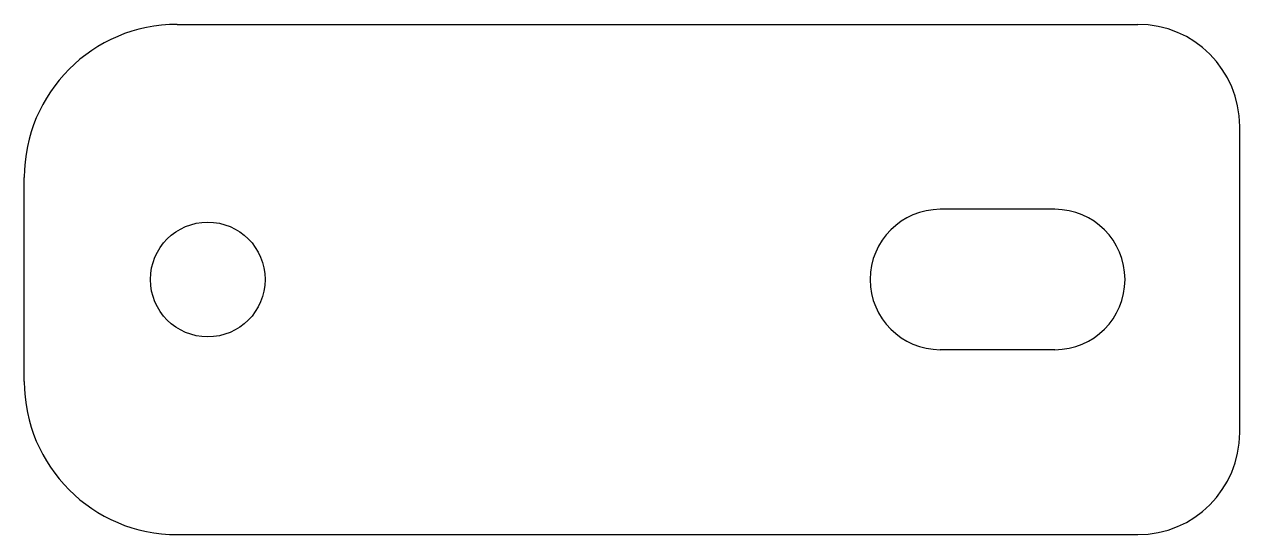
# Model space of a CAD drawing. Header units: millimetres. Extents: x 17.8 to 65.5, y -10 to 10.
import ezdxf

# ---------------------------------------------------------------- set-up
doc = ezdxf.new("R2010")
doc.units = ezdxf.units.MM

msp = doc.modelspace()

# ---------------------------------------------------------------- linework, layer by layer
for p, q in [((23.808, 10), (61.5, 10)), ((65.5, -6), (65.5, 6)), ((17.808, -4), (17.808, 4)), ((58.25, 2.75), (53.75, 2.75)), ((58.25, -2.75), (53.75, -2.75)), ((23.808, -10), (61.5, -10))]:
    msp.add_line(p, q)
msp.add_circle((25.008, 0), 2.25)
for centre, radius, start, end in [((23.808, 4), 6, 90, 180), ((61.5, 6), 4, 0, 90), ((53.75, 0), 2.75, 90, 270), ((58.25, 0), 2.75, -90, 90), ((23.808, -4), 6, -180, -90), ((61.5, -6), 4, -90, 0)]:
    msp.add_arc(centre, radius, start, end)

doc.saveas('drawing.dxf')
